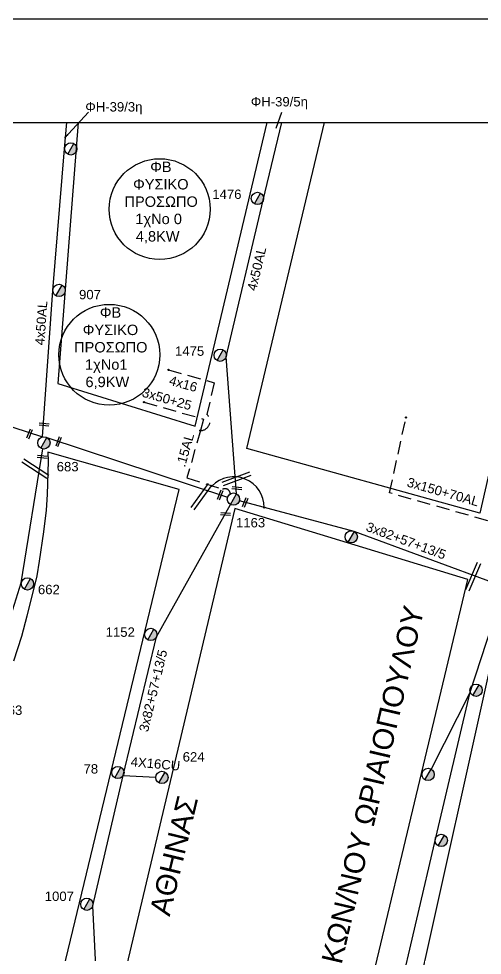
# Model space of a CAD drawing. Header units: millimetres. Extents: x 7477 to 9676, y 1828 to 2857.
# Drawn here: x 8098.1 to 8186.9, y 2676 to 2855.5 of the extents above; entities that cross this region are included whole.
import ezdxf
from ezdxf.enums import TextEntityAlignment as Align

# ---------------------------------------------------------------- set-up
doc = ezdxf.new("R2010")
doc.units = ezdxf.units.MM
doc.linetypes.add('DASHED', pattern=[19.05, 12.7, -6.35])
for name, color, linetype, lineweight in [('.15AL', 7, 'Continuous', 30), ('3x150+70AL', 7, 'DASHED', 30), ('3x50+25', 7, 'Continuous', 30), ('3x70+54.6+25 AL', 7, 'SYN_LINE', 30), ('3x82+57+13_5', 7, 'Continuous', 30), ('4x16', 7, 'Continuous', 30), ('4x16CU', 7, 'Continuous', 30), ('4x50+13_5', 7, 'Continuous', 30), ('4x50AL', 7, 'Continuous', 30), ('text διευθύνσεων', 250, 'Continuous', 30), ('Υπόβαθρο ΔΕΗ', 7, 'Continuous', 30)]:
    doc.layers.add(name, color=color, linetype=linetype, lineweight=lineweight)
for name, color, linetype in [('TEXT ΚΑΛΩΔΙΩΝ', 7, 'Continuous'), ('Άγνωστα', 7, 'Continuous'), ('Επιγραφές - Σχήματα', 7, 'Continuous'), ('Μηχανική τομή', 7, 'Continuous'), ('Στύλος ΦΜ', 7, 'Continuous'), ('Στύλος ΦΜ @ 1', 7, 'Continuous'), ('Συνδέσεις', 7, 'Continuous'), ('Τομή', 7, 'Continuous')]:
    doc.layers.add(name, color=color, linetype=linetype)
doc.styles.add('arial', font='ARIAL.TTF')
doc.styles.get("Standard").update_dxf_attribs({"font": 'ARIAL.TTF'})
doc.linetypes.add('SYN_LINE', pattern='A,0.5,-0.0001,["/\\/\\/\\/",Standard,S=0.1,R=0,X=0,Y=-0.05],-0.25', length=0.7501)
doc.dimstyles.new('ISO-25', dxfattribs={"dimtxt": 2.5, "dimasz": 2.5, "dimexe": 1.25, "dimexo": 0.625, "dimtad": 1, "dimtxsty": 'Standard', "dimcen": 2.5, "dimadec": 0, "dimazin": 0, "dimtfac": 1, "dimtmove": 0, "dimatfit": 3, "dimfxl": 1, "dimarcsym": 0})

# ---------------------------------------------------------------- blocks, each defined once
blk = doc.blocks.new('ΥΠΑΡΧΩΝ ΤΣΙΜΕΝΤΕΝΙΟΣ ΣΤΥΛΟΣ')
at = {"layer": 'Στύλος ΦΜ'}
blk.add_hatch(color=7, dxfattribs=at).paths.add_polyline_path([(-1.29, -2.28, 0.574793), (2.62, 0, 0.268822), (1.3, 2.27)])
at = {"layer": 'Στύλος ΦΜ', "color": 7}
blk.add_line((-1.29, -2.28), (1.3, 2.27), dxfattribs=at)
blk.add_circle((0, 0), 2.62, dxfattribs=at)
at = {"layer": 'Στύλος ΦΜ', "flags": 4}
for tag, p in [('ΑΡΙΘΜΟΣ', (-4.68, 8.05)), ('ΤΥΠΟΣ', (-4.91, 3.03))]:
    blk.add_attdef(tag, p, '', height=4, dxfattribs=at)
blk = doc.blocks.new('ΤΟΜΗ')
at = {"layer": 'Τομή', "ltscale": 40}
for p, q in [((-5.68, 0), (17.06, 0)), ((-5.68, -2.77), (17.06, -2.77))]:
    blk.add_line(p, q, dxfattribs=at)
blk = doc.blocks.new('_ΣΥΝΔΕΣΗ')
at = {"layer": 'Συνδέσεις', "linetype": 'SYN_LINE', "ltscale": 40}
blk.add_hatch(color=256, dxfattribs=at).paths.add_polyline_path([(0.5, -0.01, 1), (-0.5, -0.01, 1)])
at = {"layer": 'Συνδέσεις'}
blk.add_circle((0, -0.01), 0.5, dxfattribs=at)
blk = doc.blocks.new('ΜΗΧΑΝΙΚΗ ΤΟΜΗ')
at = {"layer": 'Μηχανική τομή', "ltscale": 40}
for p, q in [((-1.89, 0.78), (5.69, 0.78)), ((-1.89, -0.77), (5.69, -0.77))]:
    blk.add_line(p, q, dxfattribs=at)

msp = doc.modelspace()

# ---------------------------------------------------------------- linework, layer by layer
at = {"layer": '.15AL', "color": 30, "linetype": 'DASHED', "lineweight": -3, "ltscale": 0.2}
msp.add_lwpolyline([(8132.88, 2776.57), (8130.3, 2767.52), (8137.13, 2765.3, -0.569504), (8138.59, 2764.42, -33.269911)], format="xyb", dxfattribs=at)
at = {"lineweight": -3, "ltscale": 0.2}
for centre in [(8125.07, 2819.02), (8115.42, 2791.1)]:
    msp.add_circle(centre, 9.67, dxfattribs=at)
at = {"layer": '3x150+70AL', "color": 30, "linetype": 'DASHED', "lineweight": -3, "ltscale": 0.2}
msp.add_lwpolyline([(8191.36, 2756.56), (8191.59, 2758.23), (8169.12, 2764.62), (8172.29, 2779.08)], dxfattribs=at)
at = {"layer": '3x50+25', "color": 30, "linetype": 'DASHED', "lineweight": -3, "ltscale": 0.2}
msp.add_lwpolyline([(8122.08, 2782.02), (8133.5, 2778.77), (8132.88, 2776.57)], dxfattribs=at)
at = {"layer": '3x70+54.6+25 AL', "color": 27, "linetype": 'SYN_LINE', "lineweight": -3, "ltscale": 15}
msp.add_lwpolyline([(8153.8, 2619.31), (8166.6, 2645.48), (8170.7, 2667.31), (8177.96, 2698.48), (8184.56, 2726.43), (8190.88, 2745.76)], dxfattribs=at)
at = {"layer": '3x82+57+13_5', "color": 173, "linetype": 'Continuous', "lineweight": -3, "ltscale": 0.2}
for points in [[(8052.83, 2789.7), (8074.69, 2784.46), (8102.63, 2775.36)], [(8103.47, 2775.24), (8138.09, 2763.79)]]:
    msp.add_lwpolyline(points, dxfattribs=at)
at = {"layer": '3x82+57+13_5', "color": 2, "linetype": 'Continuous', "lineweight": -3, "ltscale": 0.2}
msp.add_lwpolyline([(8107.57, 2630.89), (8108.38, 2640.55), (8113.37, 2663.54), (8112.25, 2685.45), (8118.08, 2710.4), (8124.44, 2737.02), (8138.63, 2762.39)], dxfattribs=at)
at = {"layer": '3x82+57+13_5', "color": 30, "linetype": 'Continuous', "lineweight": -3, "ltscale": 0.2}
msp.add_lwpolyline([(8190.07, 2746.96), (8162.37, 2757.21), (8140.35, 2763.11)], dxfattribs=at)
at = {"layer": '4x16', "color": 30, "linetype": 'DASHED', "lineweight": -3, "ltscale": 0.2}
msp.add_lwpolyline([(8126.76, 2788.19), (8135.54, 2785.75), (8134.13, 2779.67, -0.687785), (8132.88, 2776.57, -63.641911)], format="xyb", dxfattribs=at)
at = {"layer": '4x16CU', "color": 27, "linetype": 'SYN_LINE', "lineweight": -3, "ltscale": 15}
msp.add_lwpolyline([(8184.56, 2726.43), (8177.08, 2711.65)], dxfattribs=at)
at = {"layer": '4x16CU', "color": 2, "linetype": 'SYN_LINE', "lineweight": -3, "ltscale": 8}
msp.add_lwpolyline([(8118.08, 2710.4), (8124.33, 2710.1)], dxfattribs=at)
at = {"layer": '4x50+13_5', "color": 6, "linetype": 'Continuous', "lineweight": -3, "ltscale": 0.2}
msp.add_lwpolyline([(8027.84, 2650.39), (8037.08, 2660.56), (8063.7, 2680.42), (8079.55, 2702.44), (8091.41, 2724.85), (8098.56, 2747.36), (8102.7, 2773.05)], dxfattribs=at)
at = {"layer": '4x50AL', "color": 173, "linetype": 'Continuous', "lineweight": -3, "ltscale": 0.2}
msp.add_lwpolyline([(8102.63, 2775.36), (8104.6, 2803.44), (8106.85, 2830.59), (8107.27, 2835.63)], dxfattribs=at)
at = {"layer": '4x50AL', "color": 27, "linetype": 'Continuous', "lineweight": -3, "ltscale": 0.2}
msp.add_lwpolyline([(8139.8, 2764.44), (8137.81, 2790.73), (8144.92, 2820.72), (8148.46, 2835.63)], dxfattribs=at)
at = {"layer": 'Επιγραφές - Σχήματα', "lineweight": -3}
msp.add_lwpolyline([(7476.75, 2855.51), (9675.5, 2855.53), (9675.51, 1836.39), (7476.75, 1836.37)], close=True, dxfattribs=at)
at = {"layer": 'Υπόβαθρο ΔΕΗ', "lineweight": -3}
for points in [[(7515.98, 2835.63), (9502.35, 2835.63), (9502.35, 1846.95), (7515.98, 1846.95)], [(8184.12, 2747.98), (8139.48, 2761.62), (8110.99, 2641.28), (8156.2, 2631.04)], [(8242.79, 2732.66), (8191.43, 2744.89), (8165.6, 2628.8), (8223.43, 2621.86)]]:
    msp.add_lwpolyline(points, close=True, dxfattribs=at)
for points in [[(8109.47, 2835.63), (8105.55, 2785.59), (8131.86, 2777.39), (8145.68, 2835.63)], [(8203.54, 2835.63), (8186.4, 2760.71), (8141.8, 2773.13), (8156.63, 2835.63)], [(8039.88, 2659.31), (8099.77, 2644.64), (8128.78, 2765.24), (8103.61, 2772.44), (8103.69, 2770.75), (8103.67, 2768.51), (8103.54, 2764.32), (8103.35, 2761.32), (8102.8, 2757.15), (8101.96, 2751.51), (8101.51, 2748.69), (8099.64, 2741), (8098.58, 2737.1), (8097.08, 2732.34)]]:
    msp.add_lwpolyline(points, dxfattribs=at)
msp.add_arc((8139.26, 2761.88), 5.83, 359.6126, 135.5441, dxfattribs=at)

# ---------------------------------------------------------------- block references
at = {"layer": 'Μηχανική τομή', "lineweight": -3, "zscale": 0.4999999999999997}
for p, xscale, yscale, rotation in [((8100, 2775.52), 0.2499999999999463, 0.2499999999999463, 68.29746401994835), ((8103.39, 2777.63), 0.2499999999999459, 0.2499999999999459, 174.4298595827747), ((8105.56, 2774.03), 0.2499999999999463, 0.2499999999999463, 68.29746401994835), ((8103.03, 2771.44), 0.2499999999999459, 0.2499999999999459, 174.4298595827747), ((8140.35, 2765.42), 0.249999999999946, 0.249999999999946, 174.4298595827747), ((8136.51, 2763.8), 0.2499999999999463, 0.2499999999999463, 68.29746401994835), ((8141.32, 2762.36), 0.2499999999999463, 0.2499999999999463, 68.29746401994835), ((8138.17, 2760.49), 0.249999999999946, 0.249999999999946, 174.4298595827747)]:
    msp.add_blockref('ΜΗΧΑΝΙΚΗ ΤΟΜΗ', p, dxfattribs=dict(at, xscale=xscale, yscale=yscale, rotation=rotation))
at = {"layer": 'Στύλος ΦΜ @ 1', "lineweight": -3, "ltscale": 40}
for p, xscale, yscale, zscale in [((8108.03, 2830.57), 0.4499999999998264, 0.4499999999998264, 0.4499999999998264), ((8161.79, 2756.19), 0.4499999999998181, 0.4499999999998181, 0.4499999999998181), ((8176.49, 2710.63), 0.4499999999998181, 0.4499999999998181, 0.4499999999998181), ((8179.04, 2697.99), 0.4499999999998181, 0.4499999999998181, 0.4499999999998181)]:
    msp.add_blockref('ΥΠΑΡΧΩΝ ΤΣΙΜΕΝΤΕΝΙΟΣ ΣΤΥΛΟΣ', p, dxfattribs=dict(at, xscale=xscale, yscale=yscale, zscale=zscale))
ref = msp.add_blockref('ΥΠΑΡΧΩΝ ΤΣΙΜΕΝΤΕΝΙΟΣ ΣΤΥΛΟΣ', (8143.81, 2821.09), dxfattribs=dict(at, xscale=0.4499999999998264, yscale=0.4499999999998264, zscale=0.4499999999998264))
ref.add_attrib('ΤΥΠΟΣ', '1476', (8135.15, 2820.98), dxfattribs={"layer": 'Στύλος ΦΜ', "height": 1.8, "flags": 4})
ref = msp.add_blockref('ΥΠΑΡΧΩΝ ΤΣΙΜΕΝΤΕΝΙΟΣ ΣΤΥΛΟΣ', (8105.78, 2803.45), dxfattribs=dict(at, xscale=0.4499999999998264, yscale=0.4499999999998264, zscale=0.4499999999998264))
ref.add_attrib('ΤΥΠΟΣ', '907', (8109.62, 2801.74), dxfattribs={"layer": 'Στύλος ΦΜ', "height": 1.8, "flags": 4})
ref = msp.add_blockref('ΥΠΑΡΧΩΝ ΤΣΙΜΕΝΤΕΝΙΟΣ ΣΤΥΛΟΣ', (8136.67, 2791), dxfattribs=dict(at, xscale=0.4499999999998264, yscale=0.4499999999998264, zscale=0.4499999999998264))
ref.add_attrib('ΤΥΠΟΣ', '1475', (8128.01, 2790.9), dxfattribs={"layer": 'Στύλος ΦΜ', "height": 1.8, "flags": 4})
ref = msp.add_blockref('ΥΠΑΡΧΩΝ ΤΣΙΜΕΝΤΕΝΙΟΣ ΣΤΥΛΟΣ', (8102.89, 2774.21), dxfattribs=dict(at, xscale=0.4499999999998494, yscale=0.4499999999998494, zscale=0.4499999999998494))
ref.add_attrib('ΤΥΠΟΣ', '683', (8105.34, 2768.75), dxfattribs={"layer": 'Στύλος ΦΜ', "height": 1.8, "flags": 4})
ref = msp.add_blockref('ΥΠΑΡΧΩΝ ΤΣΙΜΕΝΤΕΝΙΟΣ ΣΤΥΛΟΣ', (8139.21, 2763.42), dxfattribs=dict(at, xscale=0.449999999999778, yscale=0.449999999999778, zscale=0.449999999999778))
ref.add_attrib('ΤΥΠΟΣ', '1163', (8139.69, 2758), dxfattribs={"layer": 'Στύλος ΦΜ', "height": 1.8, "flags": 4})
ref = msp.add_blockref('ΥΠΑΡΧΩΝ ΤΣΙΜΕΝΤΕΝΙΟΣ ΣΤΥΛΟΣ', (8099.72, 2747.16), dxfattribs=dict(at, xscale=0.4499999999997605, yscale=0.4499999999997605, zscale=0.4499999999997605))
ref.add_attrib('ΤΥΠΟΣ', '662', (8101.74, 2745.19), dxfattribs={"layer": 'Στύλος ΦΜ', "height": 1.8, "rotation": 360, "flags": 4})
ref = msp.add_blockref('ΥΠΑΡΧΩΝ ΤΣΙΜΕΝΤΕΝΙΟΣ ΣΤΥΛΟΣ', (8123.35, 2737.47), dxfattribs=dict(at, xscale=0.4499999999998317, yscale=0.4499999999998317, zscale=0.4499999999998317))
ref.add_attrib('ΤΥΠΟΣ', '1152', (8114.72, 2737.02), dxfattribs={"layer": 'Στύλος ΦΜ', "height": 1.8, "flags": 4})
ref = msp.add_blockref('ΥΠΑΡΧΩΝ ΤΣΙΜΕΝΤΕΝΙΟΣ ΣΤΥΛΟΣ', (8185.69, 2726.77), dxfattribs=dict(at, xscale=0.4499999999997559, yscale=0.4499999999997559, zscale=0.4499999999997559))
ref.add_attrib('ΤΥΠΟΣ', '420', (8189.63, 2729.55), dxfattribs={"layer": 'Στύλος ΦΜ', "height": 1.8, "rotation": 360, "flags": 4})
ref = msp.add_blockref('ΥΠΑΡΧΩΝ ΤΣΙΜΕΝΤΕΝΙΟΣ ΣΤΥΛΟΣ', (8092.51, 2724.43), dxfattribs=dict(at, xscale=0.4499999999997715, yscale=0.4499999999997715, zscale=0.4499999999997715))
ref.add_attrib('ΤΥΠΟΣ', '663', (8094.56, 2722.05), dxfattribs={"layer": 'Στύλος ΦΜ', "height": 1.8, "rotation": 360, "flags": 4})
ref = msp.add_blockref('ΥΠΑΡΧΩΝ ΤΣΙΜΕΝΤΕΝΙΟΣ ΣΤΥΛΟΣ', (8125.51, 2710.05), dxfattribs=dict(at, xscale=0.4499999999998201, yscale=0.4499999999998201, zscale=0.4499999999998201))
ref.add_attrib('ΤΥΠΟΣ', '624', (8129.48, 2713.1), dxfattribs={"layer": 'Στύλος ΦΜ', "height": 1.8, "flags": 4})
ref = msp.add_blockref('ΥΠΑΡΧΩΝ ΤΣΙΜΕΝΤΕΝΙΟΣ ΣΤΥΛΟΣ', (8117.07, 2711), dxfattribs=dict(at, xscale=0.4499999999998104, yscale=0.4499999999998104, zscale=0.4499999999998104))
ref.add_attrib('ΤΥΠΟΣ', '78', (8110.48, 2710.8), dxfattribs={"layer": 'Στύλος ΦΜ', "height": 1.8, "rotation": 360, "flags": 4})
ref = msp.add_blockref('ΥΠΑΡΧΩΝ ΤΣΙΜΕΝΤΕΝΙΟΣ ΣΤΥΛΟΣ', (8111.11, 2685.73), dxfattribs=dict(at, xscale=0.4499999999997666, yscale=0.4499999999997666, zscale=0.4499999999997666))
ref.add_attrib('ΤΥΠΟΣ', '1007', (8103.05, 2686.37), dxfattribs={"layer": 'Στύλος ΦΜ', "height": 1.8, "rotation": 360, "flags": 4})
at = {"layer": 'Συνδέσεις', "lineweight": -3, "xscale": 0.25, "yscale": 0.25, "zscale": 0.25}
for p in [(8126.76, 2788.19), (8122.08, 2782.02), (8172.29, 2779.08), (8132.88, 2776.57), (8135.1, 2765.97), (8145.1, 2761.84)]:
    msp.add_blockref('_ΣΥΝΔΕΣΗ', p, dxfattribs=at)
at = {"layer": 'Τομή', "lineweight": -3}
for p, xscale, yscale, zscale, rotation in [((8100.25, 2770.37), 0.2499999999999996, 0.2499999999999996, 0.2499999999999996, 326.5407188540606), ((8138.36, 2767.17), 0.2499999999999993, 0.2499999999999993, 0.2499999999999993, 20.49537854529897), ((8131.93, 2762.94), 0.2499999999999994, 0.2499999999999994, 0.2499999999999994, 54.05474836461617), ((8184.28, 2747.41), 0.2499999999999994, 0.2499999999999994, 0.2499999999999994, 66.92275843891277)]:
    msp.add_blockref('ΤΟΜΗ', p, dxfattribs=dict(at, xscale=xscale, yscale=yscale, zscale=zscale, rotation=rotation))

# ---------------------------------------------------------------- texts
at = {"layer": 'text διευθύνσεων', "color": 7, "lineweight": -3}
msp.add_text('ΚΩΝ/ΝΟΥ ΩΡΙΑΙΟΠΟΥΛΟΥ', height=4, rotation=76.9144, dxfattribs=at).set_placement((8165.91, 2708.66), align=Align.MIDDLE_CENTER)
at = {"layer": 'text διευθύνσεων', "color": 7, "lineweight": -3, "ltscale": 40, "insert": (8123.09, 2684.21), "char_height": 4, "width": 94.4586, "attachment_point": 1, "rotation": 76.4463, "style": 'arial'}
msp.add_mtext('AΘHNAΣ', dxfattribs=at)
at = {"layer": 'TEXT ΚΑΛΩΔΙΩΝ', "linetype": 'Continuous', "lineweight": -3, "ltscale": 0.2}
for s, rotation, p in [('4x50AL', 76.6604, (8143.66, 2807.59)), ('4x50AL', 85.9803, (8102.36, 2797.19)), ('4x16', 344.4832, (8129.6, 2785.53)), ('3x50+25', 344.117, (8126.47, 2782.64)), ('.15AL', 74.117, (8129.94, 2772.83)), ('3x150+70AL', 344.1299, (8179.38, 2764.81)), ('3x82+57+13/5', 339.6929, (8172.3, 2755.45)), ('3x82+57+13/5', 76.5783, (8123.82, 2726.69)), ('4X16CU', 354.9107, (8124.27, 2712.68))]:
    msp.add_text(s, height=1.8, rotation=rotation, dxfattribs=at).set_placement(p, align=Align.MIDDLE_CENTER)
at = {"layer": 'Άγνωστα', "lineweight": -3, "ltscale": 40, "char_height": 1.8, "width": 27.758, "attachment_point": 1, "line_spacing_factor": 3, "style": 'arial'}
for s, insert in [('ΦΗ-39/3η', (8110.82, 2839.54)), ('ΦΗ-39/5η', (8142.53, 2840.52))]:
    msp.add_mtext(s, dxfattribs=dict(at, insert=insert))
at = {"layer": 'Υπόβαθρο ΔΕΗ', "lineweight": -3, "char_height": 2, "width": 17.2548, "attachment_point": 1}
for s, insert in [('{\\W8.64836; }ΦΒ \\P{\\W4.42067; }ΦΥΣΙΚΟ \\P{\\W2.28183; }ΠΡΟΣΩΠΟ', (8116.55, 2828.13)), ('{\\W5.64925; }1χΝο 0\\P{\\W5.75643; }4,8KW', (8116.03, 2818.15)), ('{\\W8.64836; }ΦΒ \\P{\\W4.42067; }ΦΥΣΙΚΟ \\P{\\W2.28183; }ΠΡΟΣΩΠΟ', (8106.9, 2800.21)), ('{\\W5.64925; }1χΝο1\\P{\\W5.75643; }6,9KW', (8106.38, 2790.23))]:
    msp.add_mtext(s, dxfattribs=dict(at, insert=insert))

# ---------------------------------------------------------------- leaders
at = {"layer": 'Επιγραφές - Σχήματα', "lineweight": -3, "ltscale": 40}
for points in [[(8106.83, 2832.62), (8111.44, 2837.63)], [(8147.38, 2834.57), (8148.47, 2837.61)]]:
    msp.add_leader(points, dimstyle='ISO-25', override={"dimasz": 1, "dimtad": 0}, dxfattribs=at)

doc.saveas('drawing.dxf')
